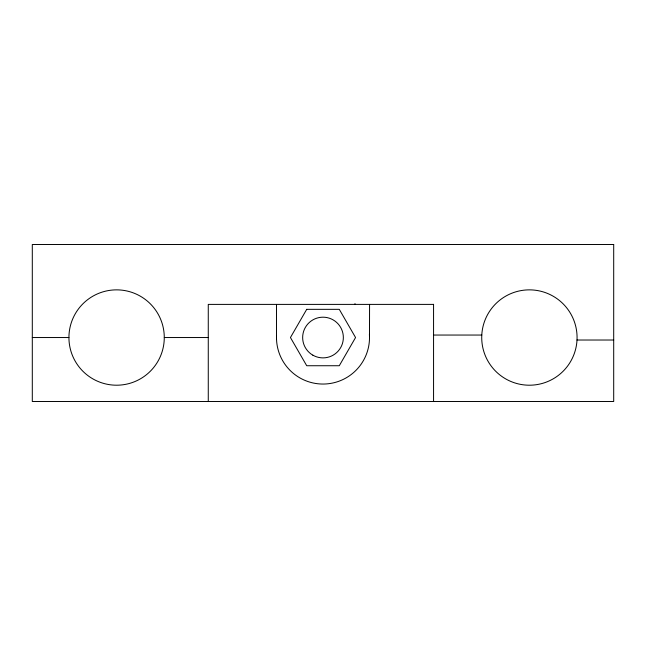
<?xml version="1.0" encoding="UTF-8"?>
<svg xmlns="http://www.w3.org/2000/svg" width="646" height="646" viewBox="0 0 646 646"><rect width="100%" height="100%" fill="white"/><g stroke="black" fill="none" stroke-linecap="round" stroke-linejoin="round"><path stroke-width="0.97" d="M369.488 336.162L369.569 304.395M433.563 304.395L208.27 304.395L208.27 401.489M433.563 335.048L481.787 335.048M32.3 337.535L68.928 337.535M164.278 337.535A47.675 47.675 0 0 0 92.766 296.248A47.675 47.675 0 0 0 92.766 378.822A47.675 47.675 0 0 0 164.278 337.535L208.27 337.535M577.007 340.022A47.675 47.675 0 0 0 507.748 295.06A47.675 47.675 0 0 0 503.436 377.522A47.675 47.675 0 0 0 577.007 340.022L613.7 340.022M354.904 303.693L355.478 304.395M433.563 304.314L433.563 401.489M276.512 304.395L276.512 338.908M369.399 334.305A46.512 46.512 0 0 1 323.904 384.039A46.512 46.512 0 0 1 276.512 336.114M306.721 309.337L290.442 337.535L306.721 365.733L339.279 365.733L355.558 337.535L339.279 309.337L306.721 309.337M613.7 244.511L32.3 244.511L32.3 401.489L613.7 401.489L613.7 244.511M312.825 355.155A20.349 20.349 0 0 0 343.349 337.535A20.349 20.349 0 0 0 312.825 319.915A20.349 20.349 0 0 0 312.825 355.155"/></g></svg>
